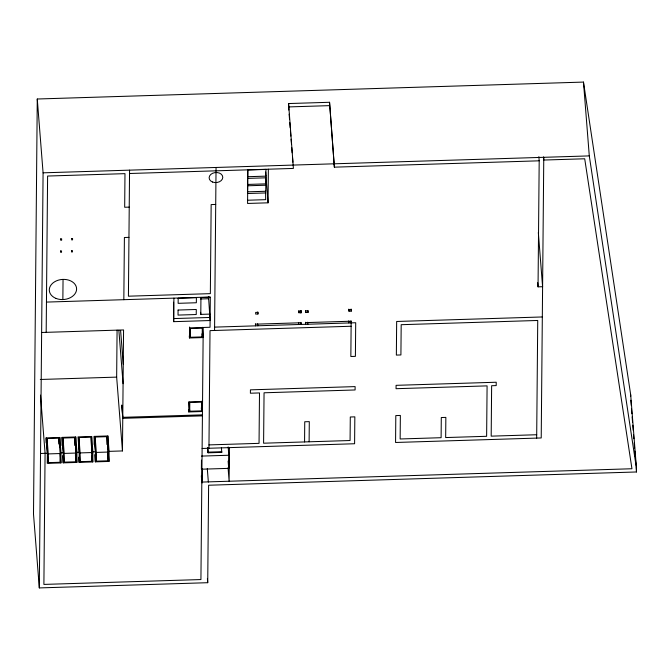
<?xml version="1.0" encoding="UTF-8"?>
<svg xmlns="http://www.w3.org/2000/svg" width="670" height="670" viewBox="0 0 670 670"><rect width="100%" height="100%" fill="white"/><g stroke="black" fill="none" stroke-linecap="round" stroke-linejoin="round"><path stroke-width="1" d="M37.269 99.009L33.5 514.099L39.312 587.917L207.725 582.699L208.613 485.231L636.466 471.973L636.5 468.615L630.688 394.789L583.478 82.083L37.269 99.009L43.081 172.827L39.312 587.917M46.18 332.337L47.604 176.042L124.98 173.647L124.679 207.256L129.226 207.122M46.104 442.929L46.146 437.887L59.806 437.46L61.012 452.845L60.92 462.928L47.268 463.347L47.361 453.263L46.146 437.887M47.051 438.532L46.975 447.267L48.181 462.643L60.015 462.283L60.099 453.54L48.265 453.908L47.051 438.532L58.885 438.163L60.92 462.928M48.181 462.643L48.265 453.908M58.834 443.984L58.885 438.163M59.714 447.543L59.806 437.46M62.863 299.565L63.047 279.398M62.009 445.458L62.076 437.393L75.735 436.966L76.941 452.351L76.857 462.434L63.198 462.853L62.637 455.675M62.98 438.038L62.905 446.773L64.119 462.149L75.953 461.789L76.028 453.046L74.822 437.669L62.98 438.038L64.194 453.414L64.119 462.149M63.198 462.853L63.29 452.769L62.076 437.393M74.747 445.433L74.822 437.669M75.735 436.966L75.643 447.049L76.857 462.434M78.918 437.544L78.834 446.279L80.048 461.663L91.882 461.295L91.957 452.552L90.752 437.175L78.918 437.544L80.124 452.92L80.048 461.663M79.127 462.359L79.219 452.275L78.013 436.899L91.664 436.471L92.879 451.856L92.787 461.94L79.127 462.359L78.725 457.233M91.664 436.471L91.572 446.555L92.787 461.94M94.143 444.461L94.219 436.396L107.87 435.969L109.084 451.354L108.992 461.437L95.333 461.856L94.772 454.679M95.115 437.041L95.04 445.776L96.254 461.161L108.088 460.793L108.163 452.049L106.957 436.673L95.115 437.041L96.329 452.418L96.254 461.161M95.333 461.856L95.425 451.773L94.219 436.396M106.882 444.444L106.957 436.673M107.87 435.969L107.778 446.053L108.992 461.437M109.084 451.354L122.459 450.935L116.655 377.118L117.083 330.176M122.459 450.935L122.761 418.331L121.798 405.023L122.769 417.326L202.424 414.856M122.769 417.326L123.565 329.942L41.632 332.479M123.833 299.691L124.402 237.507L128.95 237.364M129.561 170.147L128.422 296.19L210.346 293.644L211.159 204.576L215.707 204.442M208.521 296.668L210.104 320.536L173.689 321.667L173.597 302.22M173.689 321.667L173.907 298.133M201.645 401.263L202.449 411.514L188.798 411.941L188.89 401.858L202.541 401.43M202.315 327.303L203.127 337.554L189.468 337.973L189.56 327.89L210.045 327.262L210.321 297.011L46.456 302.086M189.711 411.238L189.794 402.503L201.628 402.134L201.553 410.869L189.711 411.238L188.99 402.008M190.389 337.278L190.464 328.534L202.298 328.174L202.223 336.909L190.389 337.278L189.577 327.027M209.894 314.096L200.791 314.381L200.941 297.572L210.045 297.296M201.469 460.131L201.385 469.209L228.696 468.364L228.822 455.248L228.16 446.907M203.219 327.471L200.925 579.55L43.893 584.416L45.083 453.33L40.502 395.107M202.147 482.953L202.281 468.439M208.705 296.743L208.68 298.72L200.59 298.971M208.102 452.141L221.753 451.714L221.745 452.384L208.094 452.811L207.775 448.037M208.948 448.255L210.011 330.62L351.114 326.248M214.567 330.478L216.05 167.467M229.425 447.619L229.123 481.236L228.06 467.71M247.565 189.811L247.599 185.783L265.806 185.213L265.747 191.268L247.54 191.829M247.532 176.738L247.607 184.434L265.814 183.873L265.68 175.347M247.875 169.837L247.573 203.454L268.059 202.817L268.36 169.208M257.942 314.012L257.958 312.337L255.68 312.404L255.672 314.088L257.942 314.012L257.783 311.96M265.538 190.473L265.672 199.668L247.465 200.23M288.803 110.039L288.586 103.549L329.548 102.284L334.364 167.165L539.191 160.817L538.044 286.852L542.591 286.71L538.328 232.498M298.912 312.748L298.929 311.064L301.199 310.997L301.182 312.672L298.912 312.748L298.745 310.696M300.855 313.016L300.88 310.997M300.914 312.622L300.93 310.604L301.182 312.672M304.565 441.932L304.741 421.765L309.297 421.631L309.113 441.79M305.738 312.53L305.755 310.855L308.024 310.779L308.016 312.463L305.738 312.53L305.579 310.486M334.364 167.165L329.548 102.284M348.978 311.19L348.995 309.515L351.273 309.44L351.256 311.123L348.978 311.19L348.819 309.146M536.67 438.105L537.734 320.469L401.188 324.699L400.911 354.949L396.355 355.083L396.665 321.474L542.323 316.96M543.772 157.316L541.218 437.962L395.568 442.476L395.811 415.584L400.359 415.442L400.149 438.976L441.111 437.703L441.296 417.536L445.852 417.393L445.667 437.56L486.629 436.296L487.09 385.878L396.054 388.701L396.087 385.334L496.219 382.235L496.194 385.593L491.638 385.736L491.185 436.153L536.695 434.738M630.671 396.472L630.688 394.789M288.552 106.915L329.523 105.642M43.081 172.827L589.29 155.901L636.5 468.615M129.536 173.505L293.393 168.43L288.586 103.549M247.666 178.388L265.873 177.818M247.532 193.513L265.739 192.943M173.446 318.585L209.861 317.463M214.593 327.119L355.703 322.747L355.393 356.356L350.846 356.499L351.164 321.206L305.646 322.613L305.629 324.297L305.47 322.245M40.317 379.48L116.655 377.118M122.761 418.331L202.415 415.861M208.973 444.897L259.047 443.347L259.499 392.93L250.396 393.215L250.429 389.848L355.117 386.607L355.092 389.965L264.055 392.788L263.595 443.205L350.075 440.525L350.293 417L354.84 416.857L354.597 443.741L202.114 448.473M40.535 453.473L47.361 453.263M61.012 452.845L63.29 452.769M76.941 452.351L79.219 452.275M92.879 451.856L95.425 451.773M64.194 453.414L76.028 453.046M80.124 452.92L91.957 452.552M96.329 452.418L108.163 452.049M201.511 456.094L228.822 455.248M630.822 400.233L631.232 405.434M631.475 408.549L631.885 413.75M632.137 416.866L632.539 422.067M632.79 425.182L633.2 430.383M633.527 434.545L633.854 438.699M634.18 442.862L634.591 448.062M634.833 451.178L635.244 456.379M635.487 459.494L635.897 464.695M636.14 467.811L636.466 471.973M583.478 82.083L589.29 155.901M543.496 156.931L543.747 160.046L584.709 158.782L631.952 468.749L201.812 482.082L201.318 475.834M538.864 156.654L539.191 160.817M537.717 282.681L538.044 286.852M351.097 309.071L351.256 311.123M350.988 320.838L351.147 322.89M348.71 320.922L348.869 322.957M307.848 310.411L308.016 312.463M307.748 322.186L307.907 324.23M289.13 114.21L289.541 119.427M289.783 122.551L290.194 127.769M290.445 130.893L290.855 136.111M291.098 139.234L291.509 144.452M291.752 147.576L292.162 152.793M292.488 156.964L292.899 162.173M300.914 322.371L301.081 324.439L301.09 322.756L255.58 324.171L255.563 325.846L255.404 323.794M298.644 322.471L298.803 324.506M265.638 172.056L268.059 202.817M265.622 181.403L265.814 183.873M265.672 183.572L265.806 185.213M257.674 323.744L257.841 325.779M228.127 461.06L228.696 468.364M221.435 447.61L221.745 452.384M200.632 312.329L200.791 314.381M201.98 333.836L202.223 336.909M207.692 447.686L208.094 452.811M207.298 468.59L208.362 482.107M201.31 407.796L201.553 410.869M189.309 335.93L189.468 337.973M207.398 578.545L207.725 582.699M188.639 409.889L188.798 411.941M120.592 330.427L123.255 364.162M118.866 330.31L123.071 383.717M107.518 453.615L108.088 460.793M91.48 456.169L91.882 461.295M75.383 454.612L75.953 461.789M60.635 250.974L60.618 252.314L61.531 252.289L61.54 250.94L60.635 250.974M60.744 238.872L60.727 240.254L61.64 240.22L61.648 238.838L60.744 238.872M71.548 250.63L71.539 251.979L72.444 251.945L72.46 250.605L71.548 250.63M71.657 238.528L71.648 239.877L72.553 239.852L72.569 238.503L71.657 238.528M178.078 310.043L178.036 315.084L196.235 314.523L196.285 309.481L178.078 310.043M178.186 298.284L178.136 303.326L196.344 302.756L196.394 297.715L178.186 298.284M201.452 402.553L201.687 406.64L201.452 402.553M247.741 169.979L247.682 176.704L265.889 176.143L265.948 169.418L247.741 169.979M212.499 182.022A6.834 5.033 -4.5 0 0 222.783 177.341A6.834 5.033 -4.5 0 0 212.583 173.287A6.834 5.033 -4.5 0 0 212.499 182.022M56.046 298.426A13.676 10.067 -4.5 0 0 76.606 289.055A13.676 10.067 -4.5 0 0 56.205 280.956A13.676 10.067 -4.5 0 0 56.046 298.426"/></g></svg>
